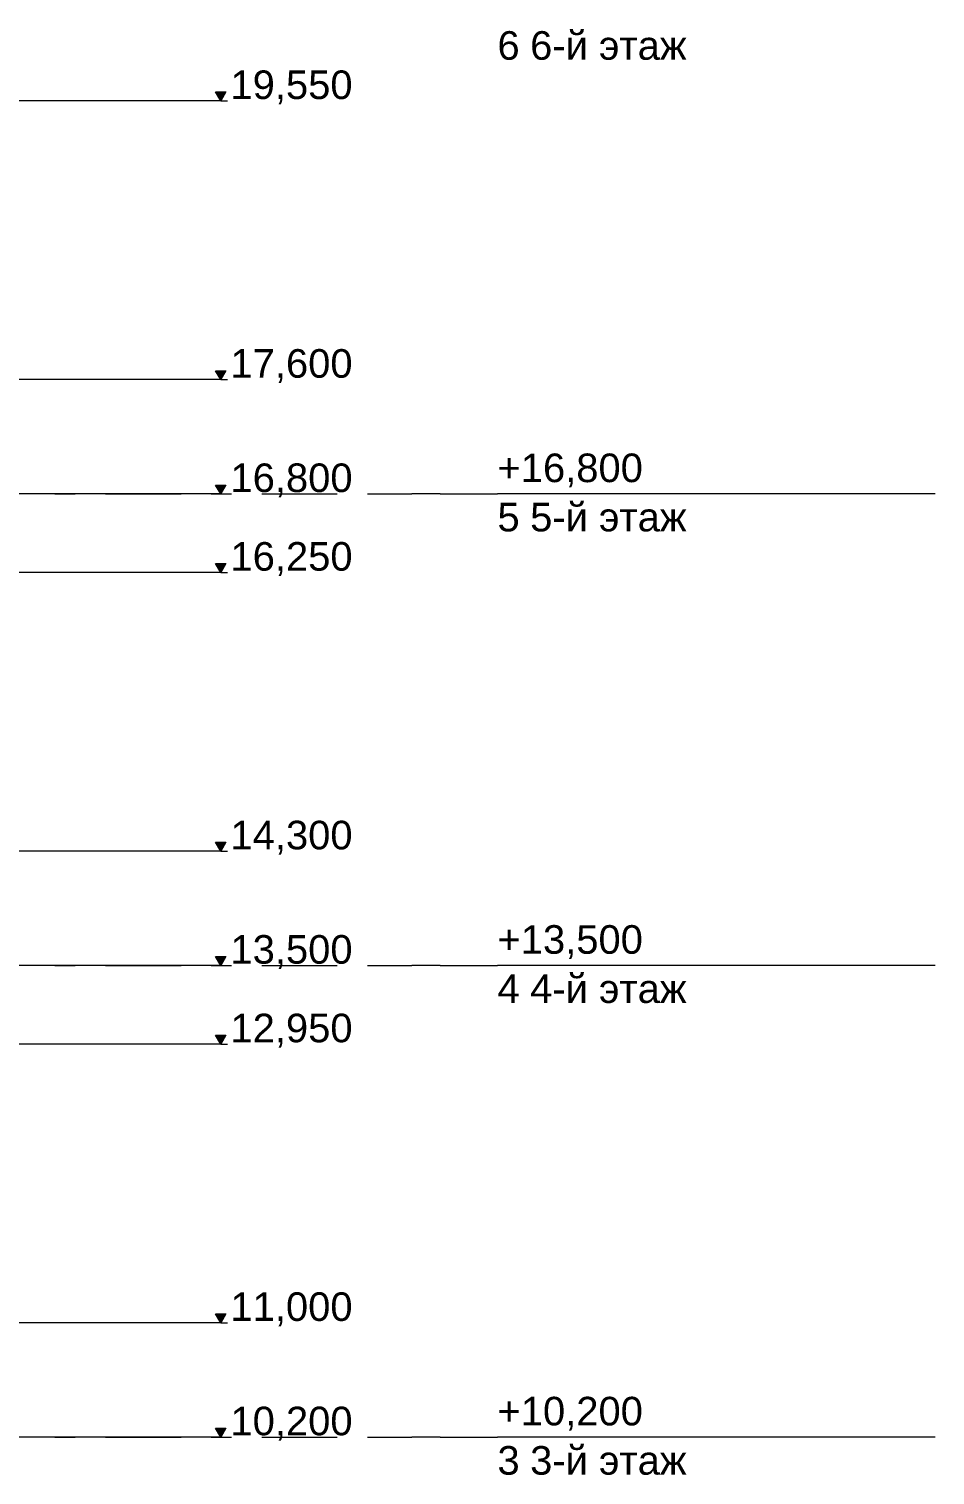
# Model space of a CAD drawing. Header units: millimetres. Extents: x 1499747 to 4341325, y -28481 to 441852.
# Drawn here: x 4158910 to 4165250, y 373763 to 383882 of the extents above; entities that cross this region are included whole.
import ezdxf

# ---------------------------------------------------------------- set-up
doc = ezdxf.new("R2010")
doc.units = ezdxf.units.MM
doc.header["$MEASUREMENT"] = 0
doc.layers.add('Чертеж и Рисунок', color=7, linetype='Continuous')
doc.styles.add('РЎР“Р•РќР•Р\xa0Р\x98Р\xa0_РЎРўР\x98Р›Р¬_2', font='')
doc.styles.get('РЎР“Р•РќР•Р\xa0Р\x98Р\xa0_РЎРўР\x98Р›Р¬_2').set_extended_font_data('GOST Common', italic=True)

msp = doc.modelspace()

# ---------------------------------------------------------------- hatches: boundary and pattern name
at = {"layer": 'Чертеж и Рисунок', "linetype": 'Continuous', "lineweight": 0, "true_color": 0x000000}
for points in [[(4160252.1, 383378.4), (4160288.3, 383440.9), (4160215.8, 383440.9)], [(4160252.1, 381428.4), (4160288.3, 381490.9), (4160215.8, 381490.9)], [(4160252.1, 380628.4), (4160288.3, 380690.9), (4160215.8, 380690.9)], [(4160252.1, 380078.4), (4160288.3, 380140.9), (4160215.8, 380140.9)], [(4160252.1, 378128.4), (4160288.3, 378190.9), (4160215.8, 378190.9)], [(4160252.1, 377328.4), (4160288.3, 377390.9), (4160215.8, 377390.9)], [(4160252.1, 376778.4), (4160288.3, 376840.9), (4160215.8, 376840.9)], [(4160252.1, 374828.4), (4160288.3, 374890.9), (4160215.8, 374890.9)], [(4160252.1, 374028.4), (4160288.3, 374090.9), (4160215.8, 374090.9)]]:
    msp.add_hatch(color=18, dxfattribs=at).paths.add_polyline_path(points)

# ---------------------------------------------------------------- linework, layer by layer
at = {"layer": 'Чертеж и Рисунок', "color": 7, "linetype": 'Continuous', "lineweight": 5}
for points in [[(4160252.1, 383378.4), (4160215.8, 383440.9)], [(4160215.8, 383440.9), (4160288.3, 383440.9)], [(4160288.3, 383440.9), (4160252.1, 383378.4)], [(4160252.1, 383378.4), (4156512.8, 383378.4)], [(4160252.1, 383378.4), (4160298.9, 383378.4)], [(4160252.1, 381428.4), (4160215.8, 381490.9)], [(4160215.8, 381490.9), (4160288.3, 381490.9)], [(4160288.3, 381490.9), (4160252.1, 381428.4)], [(4160252.1, 381428.4), (4156512.8, 381428.4)], [(4160252.1, 381428.4), (4160298.9, 381428.4)], [(4160252.1, 380628.4), (4160215.8, 380690.9)], [(4160215.8, 380690.9), (4160288.3, 380690.9)], [(4160288.3, 380690.9), (4160252.1, 380628.4)], [(4160252.1, 380628.4), (4154337.9, 380628.4)], [(4160252.1, 380628.4), (4160298.9, 380628.4)], [(4161388, 380628.4), (4161488, 380628.4)], [(4161488, 380628.4), (4161588, 380628.4)], [(4161788, 380628.4), (4161588, 380628.4)], [(4161788, 380628.4), (4162188, 380628.4)], [(4165250, 380628.4), (4162188, 380628.4)], [(4160252.1, 380078.4), (4156512.8, 380078.4)], [(4160252.1, 380078.4), (4160215.8, 380140.9)], [(4160215.8, 380140.9), (4160288.3, 380140.9)], [(4160288.3, 380140.9), (4160252.1, 380078.4)], [(4160252.1, 380078.4), (4160298.9, 380078.4)], [(4160252.1, 378128.4), (4160215.8, 378190.9)], [(4160215.8, 378190.9), (4160288.3, 378190.9)], [(4160288.3, 378190.9), (4160252.1, 378128.4)], [(4160252.1, 378128.4), (4156512.8, 378128.4)], [(4160252.1, 378128.4), (4160298.9, 378128.4)], [(4160252.1, 377328.4), (4160215.8, 377390.9)], [(4160215.8, 377390.9), (4160288.3, 377390.9)], [(4160288.3, 377390.9), (4160252.1, 377328.4)], [(4160252.1, 377328.4), (4157662.8, 377328.4)], [(4160252.1, 377328.4), (4160298.9, 377328.4)], [(4161388, 377328.4), (4161488, 377328.4)], [(4161488, 377328.4), (4161588, 377328.4)], [(4161788, 377328.4), (4161588, 377328.4)], [(4161788, 377328.4), (4162188, 377328.4)], [(4165250, 377328.4), (4162188, 377328.4)], [(4160252.1, 376778.4), (4160215.8, 376840.9)], [(4160215.8, 376840.9), (4160288.3, 376840.9)], [(4160288.3, 376840.9), (4160252.1, 376778.4)], [(4160252.1, 376778.4), (4155312.9, 376778.4)], [(4160252.1, 376778.4), (4160298.9, 376778.4)], [(4160252.1, 374828.4), (4155362.9, 374828.4)], [(4160252.1, 374828.4), (4160215.8, 374890.9)], [(4160215.8, 374890.9), (4160288.3, 374890.9)], [(4160288.3, 374890.9), (4160252.1, 374828.4)], [(4160252.1, 374828.4), (4160298.9, 374828.4)], [(4160252.1, 374028.4), (4157662.8, 374028.4)], [(4160252.1, 374028.4), (4160215.8, 374090.9)], [(4160215.8, 374090.9), (4160288.3, 374090.9)], [(4160288.3, 374090.9), (4160252.1, 374028.4)], [(4160252.1, 374028.4), (4160298.9, 374028.4)], [(4161388, 374028.4), (4161488, 374028.4)], [(4161488, 374028.4), (4161588, 374028.4)], [(4161788, 374028.4), (4161588, 374028.4)], [(4161788, 374028.4), (4162188, 374028.4)], [(4165250, 374028.4), (4162188, 374028.4)]]:
    msp.add_lwpolyline(points, dxfattribs=at)
at = {"layer": 'Чертеж и Рисунок', "color": 1, "linetype": 'Continuous', "lineweight": 0}
for points in [[(4159091.9, 380628.4), (4159233, 380628.4)], [(4159444.7, 380628.4), (4159973.8, 380628.4)], [(4160185.5, 380628.4), (4160326.6, 380628.4)], [(4160538.3, 380628.4), (4161067.5, 380628.4)], [(4161279.1, 380628.4), (4161388, 380628.4)], [(4159091.9, 377328.4), (4159233, 377328.4)], [(4159444.7, 377328.4), (4159973.8, 377328.4)], [(4160185.5, 377328.4), (4160326.6, 377328.4)], [(4160538.3, 377328.4), (4161067.5, 377328.4)], [(4161279.1, 377328.4), (4161388, 377328.4)], [(4159091.9, 374028.4), (4159233, 374028.4)], [(4159444.7, 374028.4), (4159973.8, 374028.4)], [(4160185.5, 374028.4), (4160326.6, 374028.4)], [(4160538.3, 374028.4), (4161067.5, 374028.4)], [(4161279.1, 374028.4), (4161388, 374028.4)]]:
    msp.add_lwpolyline(points, dxfattribs=at)

# ---------------------------------------------------------------- texts
at = {"layer": 'Чертеж и Рисунок', "color": 7, "linetype": 'Continuous', "lineweight": 15, "char_height": 200, "attachment_point": 7, "style": 'РЎР“Р•РќР•Р\xa0Р\x98Р\xa0_РЎРўР\x98Р›Р¬_2'}
for s, insert in [('\\A1;{\\pql;\\fArial|b0|i0|c204|p0;\\W1.000000;6}', (4162188, 383663.7)), ('\\A1;{\\pql;\\fArial|b0|i0|c204|p0;\\W1.000000;6-й этаж}', (4162416.6, 383663.7)), ('\\A1;{\\pql;\\fArial|b0|i0|c204|p0;\\W1.000000;19,550}', (4160319.7, 383354.5)), ('\\A1;{\\pql;\\fArial|b0|i0|c204|p0;\\W1.000000;17,600}', (4160319.7, 381404.5)), ('\\A1;{\\pql;\\fArial|b0|i0|c204|p0;\\W1.000000;+16,800}', (4162188, 380673.9)), ('\\A1;{\\pql;\\fArial|b0|i0|c204|p0;\\W1.000000;16,800}', (4160319.7, 380604.5)), ('\\A1;{\\pql;\\fArial|b0|i0|c204|p0;\\W1.000000;5-й этаж}', (4162416.6, 380363.6)), ('\\A1;{\\pql;\\fArial|b0|i0|c204|p0;\\W1.000000;5}', (4162188, 380363.6)), ('\\A1;{\\pql;\\fArial|b0|i0|c204|p0;\\W1.000000;16,250}', (4160319.7, 380054.5)), ('\\A1;{\\pql;\\fArial|b0|i0|c204|p0;\\W1.000000;14,300}', (4160319.7, 378104.5)), ('\\A1;{\\pql;\\fArial|b0|i0|c204|p0;\\W1.000000;13,500}', (4160319.7, 377304.5)), ('\\A1;{\\pql;\\fArial|b0|i0|c204|p0;\\W1.000000;+13,500}', (4162188, 377373.9)), ('\\A1;{\\pql;\\fArial|b0|i0|c204|p0;\\W1.000000;4}', (4162188, 377067.1)), ('\\A1;{\\pql;\\fArial|b0|i0|c204|p0;\\W1.000000;4-й этаж}', (4162416.6, 377063.9)), ('\\A1;{\\pql;\\fArial|b0|i0|c204|p0;\\W1.000000;12,950}', (4160319.7, 376754.5)), ('\\A1;{\\pql;\\fArial|b0|i0|c204|p0;\\W1.000000;11,000}', (4160319.7, 374804.7)), ('\\A1;{\\pql;\\fArial|b0|i0|c204|p0;\\W1.000000;+10,200}', (4162188, 374073.7)), ('\\A1;{\\pql;\\fArial|b0|i0|c204|p0;\\W1.000000;10,200}', (4160319.7, 374004.6)), ('\\A1;{\\pql;\\fArial|b0|i0|c204|p0;\\W1.000000;3}', (4162188, 373763.4)), ('\\A1;{\\pql;\\fArial|b0|i0|c204|p0;\\W1.000000;3-й этаж}', (4162416.6, 373763.4))]:
    msp.add_mtext(s, dxfattribs=dict(at, insert=insert))

doc.saveas('drawing.dxf')
